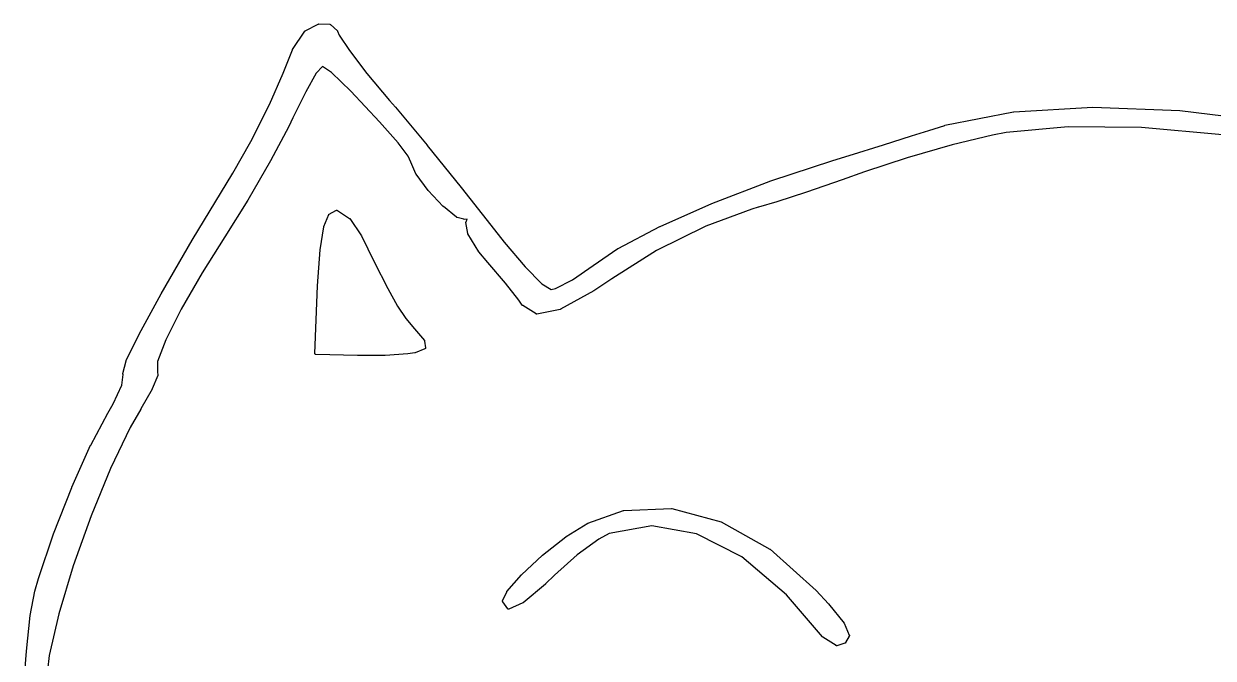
# Model space of a CAD drawing. Extents: x 111.6 to 184.2, y -141.9 to -53.5.
# Drawn here: x 169.03 to 175.06, y -105.52 to -102.31 of the extents above; entities that cross this region are included whole.
import ezdxf

# ---------------------------------------------------------------- set-up
doc = ezdxf.new("R2010")
doc.units = 0
doc.layers.add('BLACK', color=7, linetype='CONTINUOUS')

msp = doc.modelspace()

# ---------------------------------------------------------------- linework, layer by layer
at = {"layer": 'BLACK', "linetype": 'CONTINUOUS'}
for p, q in [((170.458, -102.345), (170.524, -102.31)), ((170.524, -102.31), (170.525, -102.31)), ((170.525, -102.31), (170.526, -102.309)), ((170.525, -102.31), (170.525, -102.31)), ((170.525, -102.31), (170.525, -102.31)), ((170.526, -102.309), (170.526, -102.309)), ((170.526, -102.309), (170.527, -102.309)), ((170.527, -102.309), (170.583, -102.311)), ((170.583, -102.311), (170.583, -102.311)), ((170.583, -102.311), (170.584, -102.311)), ((170.584, -102.311), (170.584, -102.311)), ((170.584, -102.311), (170.585, -102.311)), ((170.585, -102.311), (170.585, -102.312)), ((170.585, -102.312), (170.586, -102.312)), ((170.586, -102.312), (170.621, -102.344)), ((170.394, -102.44), (170.456, -102.347)), ((170.456, -102.347), (170.456, -102.346)), ((170.456, -102.346), (170.457, -102.346)), ((170.456, -102.347), (170.456, -102.347)), ((170.457, -102.346), (170.457, -102.345)), ((170.457, -102.345), (170.457, -102.345)), ((170.457, -102.345), (170.458, -102.345)), ((170.621, -102.344), (170.621, -102.344)), ((170.621, -102.344), (170.621, -102.344)), ((170.621, -102.344), (170.621, -102.345)), ((170.621, -102.345), (170.622, -102.346)), ((170.622, -102.346), (170.622, -102.346)), ((170.622, -102.346), (170.622, -102.346)), ((170.622, -102.346), (170.63, -102.367)), ((170.63, -102.367), (170.682, -102.445)), ((170.345, -102.559), (170.394, -102.441)), ((170.394, -102.441), (170.394, -102.44)), ((170.394, -102.441), (170.394, -102.441)), ((170.682, -102.445), (170.771, -102.56)), ((170.276, -102.718), (170.345, -102.559)), ((170.514, -102.559), (170.46, -102.654)), ((170.545, -102.525), (170.514, -102.559)), ((170.591, -102.555), (170.545, -102.525)), ((170.689, -102.65), (170.591, -102.555)), ((170.771, -102.56), (170.886, -102.697)), ((170.46, -102.654), (170.395, -102.786)), ((170.834, -102.806), (170.689, -102.65)), ((170.886, -102.697), (170.915, -102.731)), ((170.182, -102.905), (170.276, -102.718)), ((170.915, -102.731), (170.915, -102.731)), ((170.915, -102.731), (170.915, -102.731)), ((170.915, -102.731), (171.077, -102.924)), ((173.702, -102.823), (174.051, -102.755)), ((174.051, -102.755), (174.051, -102.755)), ((174.051, -102.755), (174.052, -102.755)), ((174.052, -102.755), (174.453, -102.731)), ((174.453, -102.731), (174.453, -102.731)), ((174.453, -102.731), (174.454, -102.731)), ((174.454, -102.731), (174.894, -102.748)), ((174.894, -102.748), (174.894, -102.748)), ((174.894, -102.748), (174.894, -102.748)), ((174.894, -102.748), (175.36, -102.806)), ((170.395, -102.786), (170.375, -102.829)), ((170.929, -102.913), (170.834, -102.806)), ((170.374, -102.829), (170.282, -103.004)), ((170.375, -102.829), (170.374, -102.829)), ((170.375, -102.829), (170.375, -102.829)), ((173.391, -102.922), (173.534, -102.877)), ((173.534, -102.877), (173.621, -102.849)), ((173.621, -102.849), (173.621, -102.849)), ((173.621, -102.849), (173.622, -102.849)), ((173.622, -102.849), (173.702, -102.824)), ((173.702, -102.824), (173.702, -102.823)), ((173.702, -102.824), (173.702, -102.824)), ((173.944, -102.874), (173.74, -102.923)), ((174.014, -102.86), (173.944, -102.874)), ((174.329, -102.831), (174.014, -102.86)), ((174.701, -102.835), (174.329, -102.831)), ((175.111, -102.871), (174.701, -102.835)), ((170.09, -103.066), (170.182, -102.905)), ((170.98, -102.98), (170.929, -102.913)), ((171.077, -102.924), (171.077, -102.925)), ((171.077, -102.925), (171.077, -102.925)), ((171.077, -102.925), (171.249, -103.138)), ((173.217, -102.976), (173.391, -102.922)), ((173.391, -102.922), (173.391, -102.922)), ((173.74, -102.923), (173.511, -102.988)), ((170.994, -103.01), (170.98, -102.98)), ((173.135, -103.001), (173.217, -102.976)), ((173.217, -102.976), (173.217, -102.976)), ((173.511, -102.988), (173.295, -103.059)), ((170.282, -103.004), (170.167, -103.202)), ((170.282, -103.004), (170.282, -103.004)), ((170.282, -103.004), (170.282, -103.004)), ((171.019, -103.07), (170.994, -103.01)), ((172.82, -103.105), (173.135, -103.001)), ((173.135, -103.001), (173.135, -103.001)), ((173.135, -103.001), (173.135, -103.001)), ((173.295, -103.059), (173.181, -103.1)), ((169.885, -103.406), (170.09, -103.066)), ((171.02, -103.07), (171.019, -103.07)), ((171.02, -103.071), (171.02, -103.07)), ((171.082, -103.153), (171.02, -103.071)), ((172.521, -103.219), (172.819, -103.105)), ((172.819, -103.105), (172.82, -103.105)), ((172.82, -103.105), (172.82, -103.105)), ((173.181, -103.1), (173, -103.162)), ((173.181, -103.1), (173.181, -103.1)), ((173.181, -103.1), (173.181, -103.1)), ((171.158, -103.234), (171.082, -103.153)), ((171.082, -103.153), (171.082, -103.153)), ((171.082, -103.153), (171.082, -103.153)), ((171.249, -103.138), (171.249, -103.138)), ((171.249, -103.138), (171.249, -103.138)), ((171.249, -103.138), (171.4, -103.33)), ((173, -103.162), (172.851, -103.211)), ((173, -103.162), (173, -103.162)), ((173, -103.162), (173, -103.162)), ((170.167, -103.202), (170.05, -103.389)), ((170.167, -103.202), (170.167, -103.202)), ((170.167, -103.202), (170.167, -103.202)), ((171.159, -103.234), (171.158, -103.234)), ((171.158, -103.234), (171.158, -103.234)), ((171.226, -103.289), (171.159, -103.234)), ((172.258, -103.336), (172.521, -103.219)), ((172.521, -103.219), (172.521, -103.219)), ((172.521, -103.219), (172.521, -103.219)), ((172.756, -103.239), (172.723, -103.248)), ((172.757, -103.239), (172.756, -103.239)), ((172.85, -103.211), (172.757, -103.239)), ((172.757, -103.239), (172.757, -103.239)), ((172.851, -103.211), (172.85, -103.211)), ((172.851, -103.211), (172.851, -103.211)), ((170.552, -103.337), (170.577, -103.275)), ((170.577, -103.275), (170.578, -103.274)), ((170.577, -103.275), (170.577, -103.275)), ((170.578, -103.274), (170.579, -103.273)), ((170.578, -103.274), (170.578, -103.274)), ((170.578, -103.274), (170.578, -103.274)), ((170.579, -103.273), (170.613, -103.255)), ((170.579, -103.273), (170.579, -103.273)), ((170.613, -103.255), (170.614, -103.255)), ((170.614, -103.255), (170.614, -103.254)), ((170.614, -103.254), (170.615, -103.254)), ((170.615, -103.254), (170.615, -103.254)), ((170.615, -103.254), (170.616, -103.254)), ((170.616, -103.254), (170.616, -103.254)), ((170.616, -103.254), (170.62, -103.254)), ((170.62, -103.254), (170.62, -103.255)), ((170.62, -103.255), (170.621, -103.255)), ((170.621, -103.255), (170.621, -103.255)), ((170.621, -103.255), (170.622, -103.255)), ((170.622, -103.255), (170.622, -103.255)), ((170.622, -103.255), (170.622, -103.255)), ((170.622, -103.255), (170.683, -103.295)), ((170.683, -103.295), (170.684, -103.296)), ((170.684, -103.296), (170.684, -103.296)), ((170.684, -103.296), (170.743, -103.383)), ((171.227, -103.29), (171.226, -103.289)), ((171.226, -103.289), (171.226, -103.289)), ((171.226, -103.289), (171.226, -103.289)), ((171.228, -103.29), (171.227, -103.29)), ((171.262, -103.299), (171.228, -103.29)), ((171.228, -103.29), (171.228, -103.29)), ((171.228, -103.29), (171.228, -103.29)), ((171.263, -103.299), (171.262, -103.299)), ((171.264, -103.3), (171.263, -103.299)), ((171.28, -103.299), (171.264, -103.3)), ((171.274, -103.313), (171.28, -103.299)), ((172.723, -103.248), (172.49, -103.334)), ((170.533, -103.455), (170.552, -103.338)), ((170.552, -103.338), (170.552, -103.337)), ((170.552, -103.338), (170.552, -103.338)), ((171.273, -103.314), (171.274, -103.313)), ((171.273, -103.315), (171.273, -103.314)), ((171.273, -103.314), (171.273, -103.314)), ((171.273, -103.316), (171.273, -103.315)), ((171.273, -103.315), (171.273, -103.315)), ((171.273, -103.315), (171.273, -103.315)), ((171.282, -103.372), (171.273, -103.316)), ((171.4, -103.33), (171.467, -103.416)), ((172.045, -103.448), (172.257, -103.336)), ((172.49, -103.334), (172.24, -103.458)), ((172.257, -103.336), (172.257, -103.336)), ((172.257, -103.336), (172.258, -103.336)), ((169.727, -103.678), (169.885, -103.406)), ((169.885, -103.406), (169.885, -103.406)), ((169.885, -103.406), (169.885, -103.406)), ((170.05, -103.389), (169.935, -103.571)), ((170.05, -103.389), (170.05, -103.389)), ((170.05, -103.389), (170.05, -103.389)), ((170.743, -103.383), (170.743, -103.384)), ((170.743, -103.384), (170.744, -103.384)), ((170.744, -103.384), (170.807, -103.515)), ((171.282, -103.373), (171.282, -103.372)), ((171.282, -103.372), (171.282, -103.372)), ((171.282, -103.372), (171.282, -103.372)), ((171.283, -103.374), (171.282, -103.373)), ((171.338, -103.464), (171.283, -103.374)), ((171.283, -103.374), (171.283, -103.374)), ((171.283, -103.374), (171.283, -103.374)), ((171.467, -103.416), (171.573, -103.54)), ((170.52, -103.637), (170.533, -103.455)), ((170.533, -103.455), (170.533, -103.455)), ((170.533, -103.455), (170.533, -103.455)), ((171.339, -103.465), (171.338, -103.464)), ((171.384, -103.519), (171.339, -103.465)), ((171.339, -103.465), (171.339, -103.465)), ((171.919, -103.533), (172.044, -103.448)), ((172.24, -103.458), (172.013, -103.601)), ((172.044, -103.448), (172.045, -103.448)), ((172.045, -103.448), (172.045, -103.448)), ((170.807, -103.515), (170.876, -103.651)), ((171.474, -103.623), (171.384, -103.519)), ((171.384, -103.519), (171.384, -103.519)), ((171.384, -103.519), (171.384, -103.519)), ((171.573, -103.54), (171.658, -103.626)), ((171.814, -103.607), (171.919, -103.533)), ((171.919, -103.533), (171.919, -103.533)), ((171.919, -103.533), (171.919, -103.533)), ((169.935, -103.571), (169.828, -103.755)), ((172.013, -103.601), (171.922, -103.663)), ((170.513, -103.809), (170.52, -103.637)), ((170.52, -103.637), (170.52, -103.637)), ((170.52, -103.637), (170.52, -103.637)), ((170.876, -103.651), (170.926, -103.74)), ((171.542, -103.709), (171.474, -103.623)), ((171.658, -103.626), (171.706, -103.656)), ((171.706, -103.656), (171.728, -103.651)), ((171.728, -103.651), (171.814, -103.607)), ((171.922, -103.663), (171.753, -103.755)), ((171.922, -103.663), (171.922, -103.663)), ((171.922, -103.663), (171.922, -103.663)), ((169.615, -103.881), (169.727, -103.678)), ((169.727, -103.678), (169.727, -103.678)), ((169.727, -103.678), (169.727, -103.678)), ((171.559, -103.735), (171.542, -103.709)), ((169.828, -103.755), (169.751, -103.91)), ((170.926, -103.74), (170.968, -103.802)), ((171.56, -103.736), (171.559, -103.735)), ((171.559, -103.735), (171.559, -103.735)), ((171.559, -103.735), (171.559, -103.735)), ((171.561, -103.736), (171.56, -103.736)), ((171.629, -103.779), (171.561, -103.736)), ((171.561, -103.736), (171.561, -103.736)), ((171.561, -103.736), (171.561, -103.736)), ((171.629, -103.78), (171.629, -103.779)), ((171.629, -103.779), (171.629, -103.779)), ((171.629, -103.779), (171.629, -103.779)), ((171.63, -103.78), (171.629, -103.78)), ((171.631, -103.78), (171.63, -103.78)), ((171.632, -103.78), (171.631, -103.78)), ((171.631, -103.78), (171.631, -103.78)), ((171.631, -103.78), (171.631, -103.78)), ((171.633, -103.78), (171.632, -103.78)), ((171.751, -103.756), (171.633, -103.78)), ((171.752, -103.756), (171.751, -103.756)), ((171.753, -103.755), (171.752, -103.756)), ((170.507, -103.979), (170.513, -103.809)), ((170.513, -103.809), (170.513, -103.809)), ((170.513, -103.809), (170.513, -103.809)), ((170.968, -103.802), (171.012, -103.855)), ((169.55, -104.016), (169.615, -103.881)), ((169.615, -103.881), (169.615, -103.881)), ((169.615, -103.881), (169.615, -103.881)), ((171.012, -103.855), (171.062, -103.914)), ((169.751, -103.91), (169.709, -104.02)), ((171.065, -103.956), (171.015, -103.976)), ((171.062, -103.914), (171.062, -103.915)), ((171.062, -103.915), (171.062, -103.915)), ((171.062, -103.915), (171.063, -103.916)), ((171.063, -103.916), (171.063, -103.916)), ((171.063, -103.916), (171.063, -103.916)), ((171.063, -103.916), (171.063, -103.917)), ((171.063, -103.917), (171.068, -103.951)), ((171.066, -103.956), (171.065, -103.956)), ((171.067, -103.955), (171.066, -103.956)), ((171.066, -103.956), (171.066, -103.956)), ((171.068, -103.954), (171.067, -103.955)), ((171.067, -103.955), (171.067, -103.955)), ((171.067, -103.955), (171.067, -103.955)), ((171.068, -103.951), (171.068, -103.951)), ((171.068, -103.951), (171.069, -103.951)), ((171.069, -103.951), (171.068, -103.952)), ((171.068, -103.952), (171.068, -103.952)), ((171.068, -103.952), (171.068, -103.953)), ((171.068, -103.953), (171.068, -103.953)), ((171.068, -103.953), (171.068, -103.954)), ((171.068, -103.954), (171.068, -103.954)), ((169.533, -104.081), (169.55, -104.017)), ((169.55, -104.017), (169.55, -104.016)), ((169.55, -104.016), (169.55, -104.016)), ((169.709, -104.02), (169.709, -104.075)), ((170.507, -103.98), (170.507, -103.979)), ((170.507, -103.979), (170.507, -103.979)), ((170.507, -103.979), (170.507, -103.979)), ((170.507, -103.981), (170.507, -103.98)), ((170.508, -103.982), (170.507, -103.981)), ((170.507, -103.981), (170.507, -103.981)), ((170.507, -103.981), (170.507, -103.981)), ((170.507, -103.981), (170.507, -103.981)), ((170.509, -103.983), (170.508, -103.982)), ((170.508, -103.982), (170.508, -103.982)), ((170.508, -103.982), (170.508, -103.982)), ((170.51, -103.984), (170.509, -103.983)), ((170.509, -103.983), (170.509, -103.983)), ((170.509, -103.983), (170.509, -103.983)), ((170.509, -103.983), (170.509, -103.983)), ((170.511, -103.984), (170.51, -103.984)), ((170.723, -103.99), (170.511, -103.984)), ((170.511, -103.984), (170.511, -103.984)), ((170.511, -103.984), (170.511, -103.984)), ((170.863, -103.99), (170.723, -103.99)), ((170.723, -103.99), (170.723, -103.99)), ((170.723, -103.99), (170.723, -103.99)), ((170.864, -103.99), (170.863, -103.99)), ((170.978, -103.982), (170.864, -103.99)), ((170.864, -103.99), (170.864, -103.99)), ((170.979, -103.982), (170.978, -103.982)), ((171.014, -103.976), (170.979, -103.982)), ((170.979, -103.982), (170.979, -103.982)), ((171.015, -103.976), (171.014, -103.976)), ((171.014, -103.976), (171.014, -103.976)), ((169.532, -104.083), (169.533, -104.082)), ((169.533, -104.084), (169.532, -104.083)), ((169.532, -104.083), (169.533, -104.083)), ((169.533, -104.083), (169.532, -104.083)), ((169.533, -104.082), (169.533, -104.081)), ((169.533, -104.085), (169.533, -104.084)), ((169.534, -104.087), (169.533, -104.085)), ((169.709, -104.075), (169.71, -104.088)), ((169.484, -104.235), (169.527, -104.14)), ((169.527, -104.14), (169.534, -104.087)), ((169.71, -104.091), (169.682, -104.159)), ((169.71, -104.088), (169.71, -104.089)), ((169.71, -104.089), (169.71, -104.089)), ((169.71, -104.089), (169.71, -104.09)), ((169.71, -104.09), (169.71, -104.09)), ((169.71, -104.09), (169.71, -104.09)), ((169.71, -104.09), (169.71, -104.091)), ((169.682, -104.16), (169.624, -104.261)), ((169.682, -104.159), (169.682, -104.16)), ((169.682, -104.16), (169.682, -104.16)), ((169.457, -104.282), (169.484, -104.235)), ((169.624, -104.262), (169.57, -104.355)), ((169.624, -104.261), (169.624, -104.262)), ((169.624, -104.262), (169.624, -104.262)), ((169.37, -104.444), (169.457, -104.282)), ((169.457, -104.282), (169.457, -104.282)), ((169.457, -104.282), (169.457, -104.282)), ((169.57, -104.355), (169.47, -104.562)), ((169.273, -104.657), (169.369, -104.444)), ((169.369, -104.444), (169.37, -104.444)), ((169.37, -104.444), (169.37, -104.444)), ((169.47, -104.562), (169.371, -104.803)), ((169.181, -104.893), (169.273, -104.658)), ((169.273, -104.658), (169.273, -104.657)), ((169.273, -104.658), (169.273, -104.658)), ((169.371, -104.803), (169.281, -105.056)), ((171.892, -104.839), (172.072, -104.776)), ((172.072, -104.776), (172.073, -104.776)), ((172.073, -104.776), (172.074, -104.775)), ((172.074, -104.775), (172.316, -104.766)), ((172.316, -104.766), (172.317, -104.766)), ((172.316, -104.766), (172.316, -104.766)), ((172.317, -104.766), (172.567, -104.832)), ((171.781, -104.908), (171.891, -104.839)), ((171.891, -104.839), (171.892, -104.839)), ((171.892, -104.839), (171.892, -104.839)), ((172.216, -104.853), (171.999, -104.892)), ((172.443, -104.893), (172.216, -104.853)), ((172.567, -104.832), (172.567, -104.833)), ((172.567, -104.833), (172.568, -104.833)), ((172.568, -104.833), (172.815, -104.971)), ((169.104, -105.12), (169.181, -104.893)), ((169.181, -104.893), (169.181, -104.893)), ((169.181, -104.893), (169.181, -104.893)), ((171.662, -105.002), (171.78, -104.909)), ((171.78, -104.909), (171.781, -104.908)), ((171.781, -104.908), (171.781, -104.908)), ((171.947, -104.92), (171.838, -105)), ((171.999, -104.892), (171.947, -104.92)), ((172.672, -105.011), (172.443, -104.893)), ((172.815, -104.971), (172.815, -104.972)), ((172.815, -104.972), (172.816, -104.972)), ((172.816, -104.972), (173.05, -105.18)), ((171.555, -105.101), (171.661, -105.002)), ((171.661, -105.002), (171.661, -105.002)), ((171.661, -105.002), (171.662, -105.002)), ((171.838, -105), (171.723, -105.103)), ((172.9, -105.202), (172.672, -105.011)), ((169.281, -105.056), (169.208, -105.299)), ((171.481, -105.186), (171.555, -105.101)), ((171.555, -105.101), (171.555, -105.101)), ((171.555, -105.101), (171.555, -105.101)), ((171.723, -105.103), (171.677, -105.147)), ((169.086, -105.184), (169.104, -105.12)), ((169.104, -105.12), (169.104, -105.12)), ((169.104, -105.12), (169.104, -105.12)), ((171.677, -105.148), (171.563, -105.243)), ((171.677, -105.147), (171.677, -105.147)), ((171.677, -105.147), (171.677, -105.148)), ((169.063, -105.308), (169.086, -105.184)), ((169.086, -105.184), (169.086, -105.184)), ((169.086, -105.184), (169.086, -105.184)), ((171.459, -105.234), (171.48, -105.187)), ((171.48, -105.187), (171.481, -105.187)), ((171.481, -105.187), (171.481, -105.186)), ((173.082, -105.416), (172.9, -105.202)), ((173.05, -105.18), (173.05, -105.18)), ((173.05, -105.18), (173.05, -105.18)), ((173.05, -105.18), (173.112, -105.248)), ((171.459, -105.235), (171.459, -105.234)), ((171.459, -105.234), (171.459, -105.234)), ((171.459, -105.236), (171.459, -105.235)), ((171.459, -105.235), (171.459, -105.235)), ((171.459, -105.237), (171.459, -105.236)), ((171.459, -105.236), (171.459, -105.236)), ((171.46, -105.238), (171.459, -105.237)), ((171.459, -105.237), (171.459, -105.237)), ((171.459, -105.237), (171.459, -105.237)), ((171.46, -105.239), (171.46, -105.238)), ((171.485, -105.273), (171.46, -105.239)), ((171.485, -105.274), (171.485, -105.273)), ((171.485, -105.273), (171.485, -105.273)), ((171.486, -105.274), (171.485, -105.274)), ((171.486, -105.275), (171.486, -105.274)), ((171.486, -105.274), (171.486, -105.274)), ((171.487, -105.275), (171.486, -105.275)), ((171.488, -105.275), (171.487, -105.275)), ((171.487, -105.275), (171.487, -105.275)), ((171.489, -105.275), (171.488, -105.275)), ((171.488, -105.275), (171.488, -105.275)), ((171.49, -105.275), (171.489, -105.275)), ((171.489, -105.275), (171.489, -105.275)), ((171.491, -105.275), (171.49, -105.275)), ((171.49, -105.275), (171.49, -105.275)), ((171.562, -105.243), (171.491, -105.275)), ((171.563, -105.243), (171.562, -105.243)), ((171.562, -105.243), (171.562, -105.243)), ((173.112, -105.248), (173.112, -105.248)), ((173.112, -105.248), (173.112, -105.248)), ((173.112, -105.248), (173.191, -105.346)), ((169.043, -105.488), (169.063, -105.308)), ((169.063, -105.308), (169.063, -105.308)), ((169.063, -105.308), (169.063, -105.308)), ((169.208, -105.299), (169.159, -105.51)), ((173.191, -105.346), (173.191, -105.347)), ((173.191, -105.347), (173.192, -105.347)), ((173.192, -105.347), (173.218, -105.407)), ((173.218, -105.412), (173.199, -105.445)), ((173.218, -105.407), (173.218, -105.408)), ((173.218, -105.408), (173.219, -105.408)), ((173.219, -105.41), (173.218, -105.411)), ((173.218, -105.411), (173.218, -105.411)), ((173.218, -105.411), (173.218, -105.412)), ((173.219, -105.408), (173.219, -105.409)), ((173.219, -105.409), (173.219, -105.409)), ((173.219, -105.409), (173.219, -105.409)), ((173.219, -105.409), (173.219, -105.41)), ((173.219, -105.41), (173.219, -105.41)), ((173.083, -105.417), (173.082, -105.416)), ((173.151, -105.46), (173.083, -105.417)), ((173.083, -105.417), (173.083, -105.417)), ((173.152, -105.461), (173.151, -105.46)), ((173.151, -105.46), (173.151, -105.46)), ((173.151, -105.46), (173.151, -105.46)), ((173.153, -105.461), (173.152, -105.461)), ((173.154, -105.461), (173.153, -105.461)), ((173.153, -105.461), (173.153, -105.461)), ((173.153, -105.461), (173.153, -105.461)), ((173.155, -105.461), (173.154, -105.461)), ((173.196, -105.448), (173.155, -105.461)), ((173.155, -105.461), (173.155, -105.461)), ((173.155, -105.461), (173.155, -105.461)), ((173.197, -105.447), (173.196, -105.448)), ((173.198, -105.447), (173.197, -105.447)), ((173.199, -105.446), (173.198, -105.447)), ((173.198, -105.447), (173.198, -105.447)), ((173.198, -105.447), (173.198, -105.447)), ((173.199, -105.445), (173.199, -105.446)), ((169.03, -105.668), (169.043, -105.489)), ((169.043, -105.489), (169.043, -105.488)), ((169.043, -105.488), (169.043, -105.488)), ((169.159, -105.51), (169.141, -105.668))]:
    msp.add_line(p, q, dxfattribs=at)

doc.saveas('drawing.dxf')
